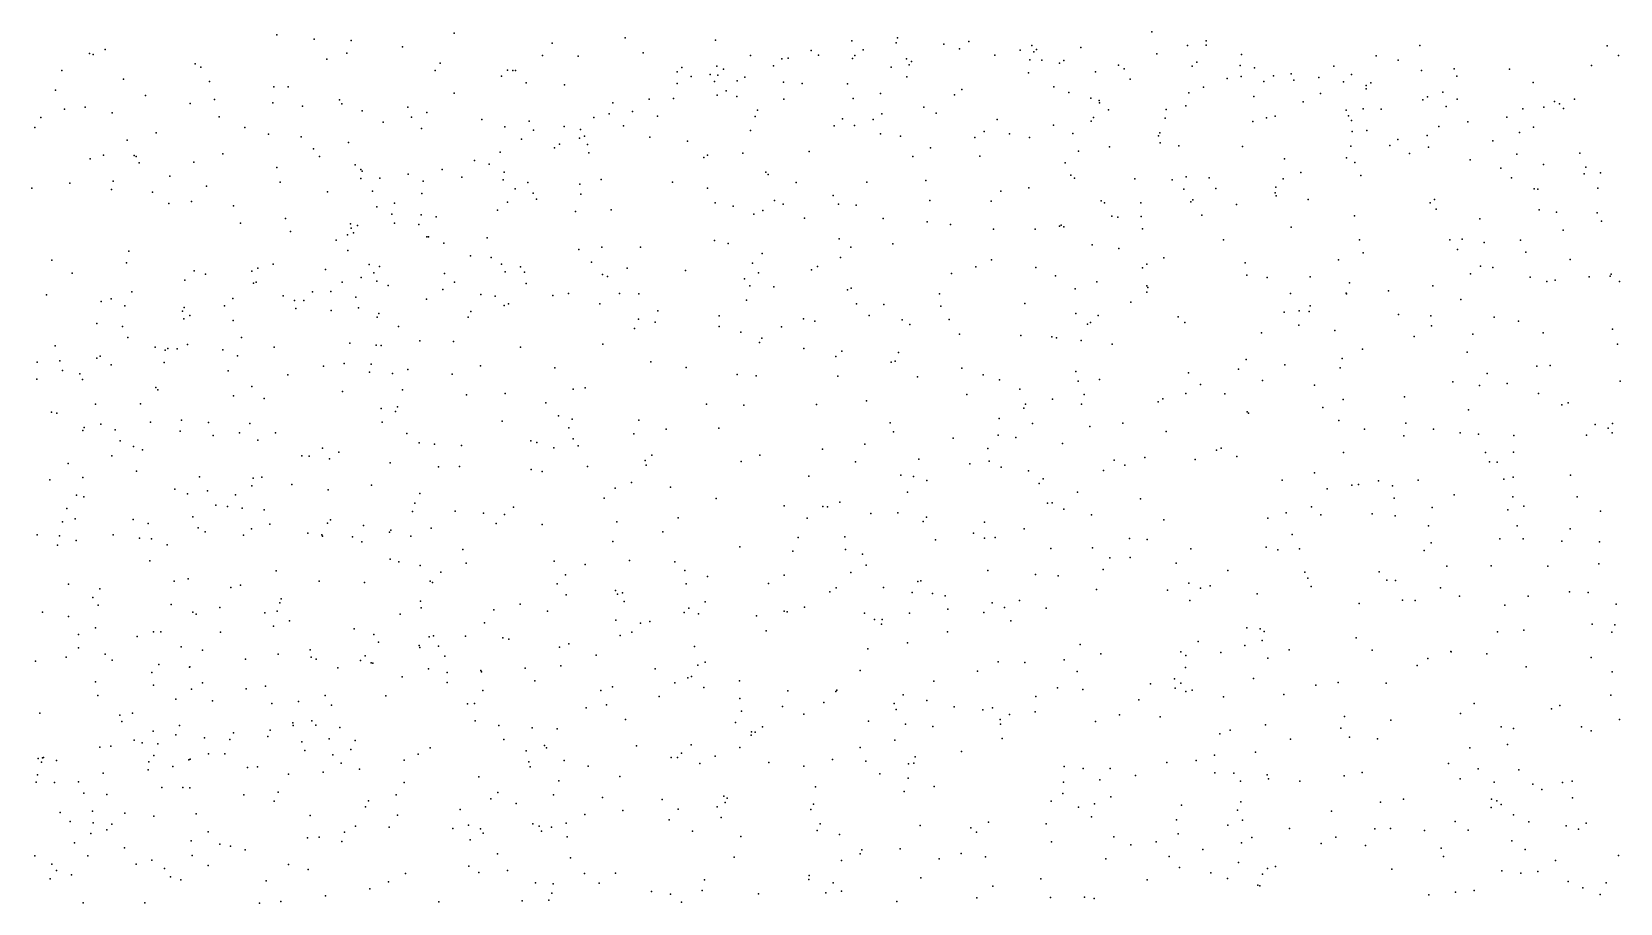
# Model space of a CAD drawing. Header units: metres. Extents: x -25 to 25, y -27.8 to 27.8.
# Drawn here: x -1.741 to -0.194, y 0.013 to 0.861 of the extents above; entities that cross this region are included whole.
import ezdxf

# ---------------------------------------------------------------- set-up
doc = ezdxf.new("R2010")
doc.units = ezdxf.units.M

msp = doc.modelspace()

# ---------------------------------------------------------------- linework, layer by layer
for p in [(-1.5026, 0.8582, -11.3575), (-1.4662, 0.854, 14.7419), (-1.43, 0.8527, -11.4301), (-1.3297, 0.86, 14.5727), (-1.1634, 0.8553, 28.0768), (-1.0753, 0.8532, 28.0755), (-0.9427, 0.8525, -11.8235), (-0.898, 0.8553, -8.5681), (-0.8288, 0.8517, -8.5112), (-0.6504, 0.8613, 10.4235), (-0.5975, 0.8525, 13.5731), (-1.685, 0.8403, 15.5612), (-1.6814, 0.8393, -10.7916), (-1.6697, 0.8442, 22.5934), (-1.4344, 0.8404, 14.656), (-1.3801, 0.8466, 22.5491), (-1.2437, 0.8383, -11.5981), (-1.2344, 0.8501, 14.5498), (-1.209, 0.8377, 9.9204), (-1.1458, 0.8409, 22.5509), (-1.0413, 0.8383, -8.5657), (-1.0047, 0.8356, 10.0899), (-0.9823, 0.843, -8.5232), (-0.9751, 0.8385, -8.426), (-0.9397, 0.8381, -8.3598), (-0.9316, 0.8439, -8.708), (-0.8993, 0.8507, -12.8955), (-0.8531, 0.8492, -10.037), (-0.8376, 0.8448, -8.3759), (-0.8034, 0.8384, 14.3751), (-0.7787, 0.8433, 22.6469), (-0.7673, 0.848, -8.618), (-0.7655, 0.8418, -8.6998), (-0.7627, 0.844, -8.3962), (-0.7196, 0.846, -8.5294), (-0.6455, 0.8399, -8.5433), (-0.6157, 0.8479, 13.4078), (-0.5975, 0.8484, -9.8905), (-0.5631, 0.8392, 14.0184), (-0.4319, 0.8378, -4.2137), (-0.3894, 0.8481, -3.5156), (-0.2069, 0.8478, -12.0425), (-0.196, 0.8381, 10.7211), (-1.712, 0.8238, -10.8827), (-1.5821, 0.8302, -11.2935), (-1.5764, 0.8269, 22.5748), (-1.454, 0.8346, 14.9372), (-1.3484, 0.8238, 10.8196), (-1.3434, 0.8308, -11.5266), (-1.278, 0.8239, 28.0819), (-1.2726, 0.8237, 21.3087), (-1.27, 0.8238, 20.1837), (-1.1126, 0.8225, -8.6491), (-1.1082, 0.8266, -8.5195), (-1.0805, 0.8199, 6.4975), (-1.0741, 0.8279, -8.452), (-1.0675, 0.825, -11.6887), (-1.019, 0.8282, -8.7653), (-1.0107, 0.8349, -8.6855), (-0.9419, 0.8353, 10.5803), (-0.9042, 0.8268, -8.8465), (-0.8895, 0.8349, -8.2863), (-0.8869, 0.829, -11.8823), (-0.8845, 0.8325, 10.3871), (-0.7704, 0.8213, -8.1682), (-0.7693, 0.8339, -8.7796), (-0.7575, 0.8338, -11.9619), (-0.7403, 0.8309, -8.2477), (-0.7362, 0.8335, 19.7057), (-0.7052, 0.8225, -8.8103), (-0.6828, 0.8289, -13.4335), (-0.6774, 0.8254, -8.2049), (-0.6112, 0.8279, -8.2909), (-0.6067, 0.8319, -8.3677), (-0.5643, 0.8285, -8.4779), (-0.5505, 0.8263, 13.8278), (-0.5147, 0.8205, -12.0546), (-0.4731, 0.8279, -9.8142), (-0.4106, 0.8337, 9.6408), (-0.3877, 0.8238, 10.5225), (-0.3559, 0.8252, -4.4662), (-0.302, 0.8249, -5.5046), (-0.2222, 0.8286, 22.9074), (-1.7181, 0.8046, 11.6228), (-1.6518, 0.8151, -11.2059), (-1.568, 0.8128, 6.9261), (-1.5056, 0.8078, -11.4152), (-1.4915, 0.8079, 9.7312), (-1.2839, 0.818, -10.2552), (-1.2596, 0.8116, 14.6333), (-1.2225, 0.8097, -10.2031), (-1.1126, 0.8109, 10.6842), (-1.0992, 0.8179, -8.7641), (-1.0762, 0.8129, 6.2989), (-1.073, 0.8192, -10.1203), (-1.0542, 0.8136, -12.7268), (-1.0468, 0.8173, -8.3015), (-1.0092, 0.8124, -8.2318), (-0.991, 0.8109, -8.8508), (-0.9467, 0.8107, -8.1601), (-0.889, 0.8174, 14.2431), (-0.8355, 0.8052, -11.9328), (-0.746, 0.8079, 9.9664), (-0.6717, 0.8151, -8.1267), (-0.6001, 0.8075, -8.1146), (-0.5771, 0.8158, -8.189), (-0.5633, 0.8179, 13.6979), (-0.5413, 0.813, -8.6354), (-0.5318, 0.8183, -8.2813), (-0.5123, 0.8141, -8.555), (-0.4877, 0.8168, 13.1889), (-0.4638, 0.8125, -8.3354), (-0.4559, 0.8197, -13.6943), (-0.4418, 0.8092, -8.4254), (-0.4416, 0.8057, -8.2501), (-0.4371, 0.8115, 22.8119), (-0.3535, 0.8181, -12.0662), (-0.2791, 0.8121, -12.0698), (-1.6306, 0.7993, -10.6304), (-1.5868, 0.7915, -10.5366), (-1.5631, 0.7954, -11.3692), (-1.5066, 0.7921, -10.4436), (-1.4414, 0.7952, 15.0821), (-1.4393, 0.7911, -11.4877), (-1.3297, 0.8015, 9.798), (-1.1754, 0.7921, -8.3622), (-1.14, 0.7958, -11.7118), (-1.1161, 0.7963, 20.7005), (-1.0738, 0.7995, -11.7633), (-1.0651, 0.8038, 6.1041), (-1.0547, 0.7985, 22.558), (-1.0088, 0.7956, -8.1299), (-0.9413, 0.7964, 14.4482), (-0.9148, 0.8013, -8.0933), (-0.8426, 0.7999, -8.0614), (-0.7314, 0.8022, -8.0595), (-0.7099, 0.7966, 10.3092), (-0.7018, 0.7946, 25.9338), (-0.7013, 0.7922, -8.8893), (-0.6174, 0.7891, -8.8374), (-0.6143, 0.8019, -12.0417), (-0.5511, 0.7983, 22.775), (-0.5032, 0.7933, 26.0988), (-0.4861, 0.8014, -8.1342), (-0.3864, 0.7951, -8.1667), (-0.3819, 0.798, -8.5175), (-0.3671, 0.8027, -8.4111), (-0.3532, 0.7957, -8.2573), (-0.2583, 0.7936, -13.8229), (-0.2536, 0.7912, -8.3349), (-0.2389, 0.7958, 10.601), (-1.7324, 0.778, -11.0711), (-1.7094, 0.7859, -11.1387), (-1.6891, 0.7879, -10.7076), (-1.6628, 0.7823, 9.6651), (-1.5587, 0.7784, 28.0465), (-1.4775, 0.7889, 28.0654), (-1.4195, 0.7844, -11.3346), (-1.375, 0.788, 28.0765), (-1.3713, 0.7782, -10.2963), (-1.3565, 0.7827, 20.0505), (-1.3029, 0.776, -11.6151), (-1.2568, 0.7742, -22.3201), (-1.194, 0.778, 6.7744), (-1.1789, 0.7815, 14.5239), (-1.1563, 0.7837, -8.258), (-1.132, 0.7791, 20.9604), (-1.0368, 0.7788, 10.0021), (-1.0345, 0.7852, -8.9015), (-0.9518, 0.7767, 28.0733), (-0.9218, 0.776, 10.216), (-0.9134, 0.7816, 10.1183), (-0.8724, 0.7879, 22.6115), (-0.8605, 0.7822, -7.9811), (-0.8012, 0.7759, -8.9763), (-0.7096, 0.7742, 4.9683), (-0.7072, 0.7778, 25.6578), (-0.6928, 0.7854, -12.0272), (-0.6375, 0.7773, -9.9181), (-0.6364, 0.7858, -7.9814), (-0.5521, 0.7741, 28.0308), (-0.5389, 0.7775, -8.8014), (-0.5302, 0.7792, -7.9854), (-0.4611, 0.7849, -8.0496), (-0.4588, 0.7795, -8.6826), (-0.4561, 0.7751, -3.9314), (-0.4445, 0.7862, -5.1521), (-0.4271, 0.7859, 28.016), (-0.3637, 0.7885, 13.1145), (-0.3427, 0.7736, -8.6445), (-0.3047, 0.7781, 22.8952), (-0.2893, 0.7862, -8.5169), (-0.2688, 0.7879, -8.2653), (-0.2494, 0.7866, 13.7359), (-1.7382, 0.7681, -10.814), (-1.6201, 0.7631, -22.352), (-1.5336, 0.7682, 15.0657), (-1.5107, 0.7617, 15.3736), (-1.4788, 0.7592, -10.386), (-1.3989, 0.7733, 14.8409), (-1.3618, 0.7671, -11.5768), (-1.2805, 0.7688, 14.5394), (-1.2525, 0.7656, -8.3982), (-1.2226, 0.7692, -8.6507), (-1.2067, 0.7661, 9.8542), (-1.2029, 0.7598, -11.7015), (-1.165, 0.7698, -8.1829), (-1.1394, 0.7588, -8.0861), (-1.0413, 0.7653, 10.3941), (-0.9599, 0.7697, -7.978), (-0.9401, 0.7702, -9.0018), (-0.9146, 0.7621, -10.02), (-0.8951, 0.7598, 5.4728), (-0.8229, 0.7584, -9.9966), (-0.8137, 0.7644, -7.9136), (-0.789, 0.7619, -11.9932), (-0.7695, 0.7583, -22.1174), (-0.7463, 0.7704, 14.2911), (-0.7273, 0.7622, 22.6779), (-0.6441, 0.76, -8.933), (-0.6425, 0.763, 13.511), (-0.4554, 0.7644, -7.9398), (-0.4412, 0.7651, 3.2454), (-0.3824, 0.7604, 13.8364), (-0.371, 0.7693, -8.0486), (-0.2925, 0.7633, 9.5292), (-0.2788, 0.7686, -8.0979), (-1.6482, 0.7559, -11.2893), (-1.5552, 0.7427, 10.8419), (-1.4668, 0.7474, 15.2952), (-1.4329, 0.7535, 14.7591), (-1.2851, 0.7443, -8.3077), (-1.2644, 0.7569, 19.7947), (-1.2322, 0.7485, -8.2015), (-1.2273, 0.7521, -8.7405), (-1.2079, 0.7579, -10.1569), (-1.1999, 0.7515, -8.829), (-1.1987, 0.7435, 28.0982), (-1.1027, 0.755, 9.9188), (-1.0489, 0.7433, -7.9331), (-0.9843, 0.7449, -11.8775), (-0.8661, 0.7483, -9.0472), (-0.7219, 0.7453, -7.8558), (-0.6917, 0.7493, -8.9935), (-0.6422, 0.7534, -7.8796), (-0.6241, 0.7504, 13.2709), (-0.562, 0.7498, 13.9115), (-0.4567, 0.7501, 10.3905), (-0.4187, 0.7506, -4.9688), (-0.4109, 0.7566, -8.7534), (-0.3996, 0.743, -3.7573), (-0.3811, 0.7491, -9.8034), (-0.3183, 0.7552, 27.9867), (-0.2336, 0.7431, -8.0149), (-1.6843, 0.7378, -10.6425), (-1.6713, 0.7411, 11.3349), (-1.6414, 0.741, -10.5642), (-1.6395, 0.7398, 22.5822), (-1.6365, 0.7338, 10.9831), (-1.5835, 0.7346, -10.4742), (-1.5026, 0.7292, -11.493), (-1.4611, 0.74, 21.4969), (-1.4262, 0.7317, 10.6654), (-1.4207, 0.7274, 14.8573), (-1.3416, 0.7272, -8.5667), (-1.3099, 0.736, -8.6359), (-1.2959, 0.7326, -10.198), (-1.0866, 0.739, 14.4915), (-1.0833, 0.7414, -10.0807), (-0.8832, 0.7398, -7.8562), (-0.8181, 0.7402, -13.1241), (-0.735, 0.7339, -9.9673), (-0.5212, 0.7377, -9.8845), (-0.4608, 0.7388, -9.8438), (-0.4527, 0.7341, -8.8296), (-0.3405, 0.7367, -8.7597), (-0.3107, 0.7287, -7.9136), (-0.2949, 0.7421, 10.4809), (-0.2689, 0.7323, -8.7217), (-0.2279, 0.7295, 3.1262), (-1.7041, 0.7139, -11.2613), (-1.6618, 0.7161, 15.603), (-1.6066, 0.7209, -11.3991), (-1.4994, 0.7149, 22.5555), (-1.4206, 0.7187, 14.6702), (-1.4196, 0.7258, 15.2072), (-1.4021, 0.7188, 14.9922), (-1.3746, 0.7228, 22.5442), (-1.3599, 0.7158, -8.4156), (-1.3223, 0.7197, -12.3866), (-1.282, 0.7174, -8.7982), (-1.2811, 0.7246, -11.6764), (-1.258, 0.7145, -8.0767), (-1.2076, 0.7129, 20.4696), (-1.1868, 0.7177, -8.9346), (-1.1172, 0.715, 22.5499), (-1.0264, 0.7246, 5.8429), (-1.0241, 0.7225, -10.0419), (-0.9967, 0.7147, -7.8367), (-0.9279, 0.7151, 10.0319), (-0.8704, 0.7165, 28.0709), (-0.7293, 0.7219, 10.2096), (-0.7256, 0.7189, -12.0523), (-0.6671, 0.7182, -7.7841), (-0.6307, 0.7172, 13.5959), (-0.6169, 0.7201, 14.051), (-0.5947, 0.7191, 13.6984), (-0.5227, 0.7183, 10.3238), (-0.5054, 0.7244, -8.8882), (-0.4468, 0.7215, -12.1285), (-0.3002, 0.7192, 13.0676), (-0.2293, 0.7231, -7.937), (-0.2136, 0.7241, 10.5243), (-1.7412, 0.7091, -10.6979), (-1.6637, 0.7078, 28.0511), (-1.6237, 0.7053, 9.6187), (-1.5855, 0.6962, 19.7678), (-1.5711, 0.711, 15.2114), (-1.4532, 0.7056, 9.6606), (-1.4093, 0.7061, 14.5717), (-1.3615, 0.7039, -8.2742), (-1.2704, 0.7086, 9.752), (-1.2529, 0.7044, -11.6626), (-1.2496, 0.6984, 14.496), (-1.2066, 0.7034, -7.9522), (-1.083, 0.7091, -9.0509), (-1.018, 0.6972, -9.0845), (-0.9609, 0.702, 14.414), (-0.8666, 0.6973, -9.1139), (-0.8068, 0.6964, 9.8058), (-0.7976, 0.7063, 10.1357), (-0.7703, 0.7094, -7.7682), (-0.6997, 0.6969, 3.7544), (-0.6194, 0.7081, -12.1023), (-0.6106, 0.6977, 3.4855), (-0.5882, 0.7088, 9.6005), (-0.5303, 0.7047, 25.8982), (-0.5298, 0.7101, -7.7959), (-0.5294, 0.7017, 13.2082), (-0.4983, 0.6982, 25.5635), (-0.3753, 0.698, -8.8593), (-0.278, 0.7086, -12.1322), (-0.2747, 0.7083, -9.7733), (-0.216, 0.7091, -3.5755), (-1.6078, 0.6943, 21.5949), (-1.5447, 0.692, 15.4844), (-1.4052, 0.6909, 15.0909), (-1.3904, 0.6838, -8.6193), (-1.388, 0.6945, -8.3428), (-1.362, 0.6831, -10.2145), (-1.3475, 0.6811, -11.6677), (-1.2876, 0.6877, -8.0091), (-1.278, 0.6954, 10.4367), (-1.2118, 0.6866, -11.7573), (-1.1768, 0.6882, -7.8784), (-1.0756, 0.6948, 28.1002), (-1.058, 0.6916, -7.8004), (-1.0379, 0.6838, 9.8998), (-1.0293, 0.6875, -11.8889), (-1.0096, 0.6935, 6.5973), (-0.9556, 0.6936, -7.764), (-0.9383, 0.6925, -11.9474), (-0.6964, 0.695, 14.1797), (-0.6895, 0.6819, -9.94), (-0.6835, 0.681, 13.478), (-0.6613, 0.695, 4.4603), (-0.6608, 0.6817, -9.0789), (-0.6124, 0.6958, 10.2567), (-0.6017, 0.6829, -9.0376), (-0.5679, 0.6933, 4.7657), (-0.4531, 0.6822, -7.7434), (-0.3795, 0.6949, -7.8045), (-0.3735, 0.6886, 25.9373), (-0.2732, 0.6882, -7.8367), (-0.2564, 0.6858, -8.8261), (-0.2166, 0.6852, 13.0218), (-1.5379, 0.6752, 9.6052), (-1.494, 0.6796, 15.4145), (-1.4893, 0.667, -11.5634), (-1.4309, 0.6746, -10.2685), (-1.4301, 0.6702, -8.3973), (-1.428, 0.6656, -8.5509), (-1.424, 0.6728, 10.5075), (-1.388, 0.6751, -8.1668), (-1.3642, 0.6738, 14.5062), (-0.9887, 0.6798, 22.5743), (-0.912, 0.6797, -9.9872), (-0.8691, 0.6764, 19.6995), (-0.8466, 0.6738, -7.6964), (-0.8045, 0.6691, 22.6403), (-0.7639, 0.6693, -9.9502), (-0.7405, 0.6722, -7.6893), (-0.7387, 0.6731, -9.1149), (-0.7362, 0.6714, 28.0584), (-0.6595, 0.6696, 13.3329), (-0.5147, 0.6713, 28.0285), (-0.3309, 0.6794, -3.9213), (-0.25, 0.6683, 25.6573), (-0.2125, 0.677, -12.1462), (-1.4447, 0.6584, -8.4771), (-1.4338, 0.6639, 15.2716), (-1.3566, 0.6618, -8.0138), (-1.3547, 0.6619, -8.8149), (-1.3399, 0.6555, -7.9221), (-1.2977, 0.6609, -8.9042), (-1.1859, 0.6519, -9.047), (-1.1485, 0.6519, -11.8291), (-1.0762, 0.6583, 6.8056), (-1.063, 0.6552, -7.6951), (-0.9549, 0.6599, 14.4946), (-0.9435, 0.6517, -9.1585), (-0.9028, 0.6549, -7.6547), (-0.7087, 0.6541, 4.1346), (-0.6825, 0.6503, 14.2038), (-0.5806, 0.659, -7.6714), (-0.4481, 0.659, -8.9603), (-0.3601, 0.6588, 10.3475), (-0.3481, 0.6596, -9.8294), (-0.3269, 0.6562, 22.9584), (-0.2913, 0.6584, -7.741), (-1.7216, 0.639, -11.3123), (-1.6491, 0.6364, -11.424), (-1.6468, 0.6477, 19.9048), (-1.5061, 0.6352, -8.2753), (-1.4335, 0.6485, -8.0916), (-1.4125, 0.6349, -8.7482), (-1.3141, 0.6433, -7.8112), (-1.2939, 0.6418, 10.2509), (-1.2839, 0.6351, -7.7339), (-1.2086, 0.6495, -7.7457), (-1.1962, 0.6371, -12.7249), (-1.0392, 0.6363, -9.1473), (-1.0298, 0.6456, 14.3987), (-0.9537, 0.6416, -12.9611), (-0.8065, 0.6395, -7.6072), (-0.6554, 0.6351, 5.207), (-0.6388, 0.6414, -7.6196), (-0.5595, 0.6366, 22.8185), (-0.4688, 0.6394, 10.2674), (-0.4445, 0.6463, 13.1635), (-0.3529, 0.6494, 13.9435), (-0.2862, 0.647, -5.314), (-0.2431, 0.6397, -8.8983), (-1.7017, 0.6263, -10.5455), (-1.5923, 0.6197, -10.4103), (-1.5829, 0.6287, -11.5009), (-1.5719, 0.6255, 22.5661), (-1.527, 0.6284, -8.1909), (-1.5211, 0.6313, -8.3793), (-1.455, 0.6299, -7.9765), (-1.4205, 0.6223, 14.7895), (-1.408, 0.6268, 14.8904), (-1.4051, 0.6188, 9.5966), (-1.4026, 0.6329, -7.8937), (-1.3392, 0.6262, -11.7119), (-1.2801, 0.6279, -11.7532), (-1.2651, 0.6326, -10.131), (-1.2614, 0.6275, -9.0224), (-1.1855, 0.6253, 9.7222), (-1.1804, 0.6232, 20.9797), (-1.1613, 0.6312, 22.5453), (-1.1047, 0.6289, 9.7774), (-1.0471, 0.621, -7.5915), (-1.0334, 0.6268, 6.1978), (-0.9818, 0.6298, 6.4538), (-0.976, 0.6328, -7.6139), (-0.8455, 0.6262, 10.0039), (-0.8217, 0.6325, -9.1746), (-0.7635, 0.6318, -13.322), (-0.7444, 0.6238, 14.1639), (-0.6596, 0.6317, 13.9905), (-0.5579, 0.6244, -12.1479), (-0.5381, 0.6221, 5.0714), (-0.4964, 0.623, 3.3992), (-0.3401, 0.6257, -12.1656), (-0.3305, 0.6334, -5.1491), (-0.3183, 0.632, -7.6626), (-0.2819, 0.6225, -9.8258), (-0.2577, 0.6197, 23.0386), (-0.2245, 0.623, 10.3787), (-0.204, 0.6236, -9.8041), (-0.203, 0.6255, 27.9405), (-1.7268, 0.6053, 10.7178), (-1.6438, 0.6084, 7.1911), (-1.5253, 0.6167, -8.4865), (-1.5227, 0.6178, -8.0448), (-1.4963, 0.6045, 10.2955), (-1.4677, 0.6083, -11.6195), (-1.4501, 0.6085, 14.699), (-1.439, 0.6177, 28.1177), (-1.394, 0.6144, 20.269), (-1.3408, 0.6106, 14.9649), (-1.3294, 0.6178, -8.9545), (-1.3039, 0.6056, -22.1698), (-1.29, 0.6042, 22.5353), (-1.2598, 0.6165, 7.0437), (-1.2339, 0.6046, 28.1354), (-1.2184, 0.6065, 20.5865), (-1.169, 0.6068, -7.59), (-1.1501, 0.6062, 14.4074), (-1.0419, 0.614, 6.0347), (-1.0187, 0.6131, -11.9417), (-0.9467, 0.6103, 9.85), (-0.9432, 0.6119, -7.548), (-0.8573, 0.6062, -12.0356), (-0.7251, 0.6113, -7.5394), (-0.7039, 0.6181, 14.0854), (-0.6552, 0.6142, -7.5513), (-0.6552, 0.6078, -9.1514), (-0.6542, 0.6126, 13.8715), (-0.5155, 0.6065, 13.1995), (-0.4612, 0.607, -9.041), (-0.4608, 0.6063, -9.8967), (-0.458, 0.6171, -7.5881), (-0.4201, 0.6094, 22.9227), (-0.3768, 0.614, -9.0046), (-0.2659, 0.6182, -4.8725), (-0.1949, 0.6182, 13.9024), (-1.6737, 0.5988, 15.681), (-1.6638, 0.6015, -10.4845), (-1.6505, 0.5945, 9.497), (-1.5945, 0.5895, -8.291), (-1.5929, 0.593, -8.1877), (-1.5536, 0.5948, -7.9539), (-1.5453, 0.6019, -10.3526), (-1.4855, 0.6, -8.6706), (-1.4839, 0.5921, -7.8253), (-1.4764, 0.5997, 15.447), (-1.4496, 0.59, -10.2603), (-1.4257, 0.6031, -7.784), (-1.4231, 0.5928, -8.8456), (-1.3569, 0.601, -11.831), (-1.3136, 0.589, 14.4243), (-1.2812, 0.595, 9.6283), (-1.277, 0.5967, -7.6252), (-1.188, 0.5965, 20.7541), (-1.1315, 0.5899, 9.972), (-1.0453, 0.6003, -10.0201), (-0.9381, 0.5965, 28.0936), (-0.9115, 0.5958, 14.3052), (-0.856, 0.5943, -22.0114), (-0.7741, 0.5968, 14.3855), (-0.6709, 0.5981, 13.7504), (-0.5216, 0.5884, -9.0932), (-0.5069, 0.5899, -7.5135), (-0.4971, 0.5892, 28.0119), (-0.4961, 0.5947, 19.6633), (-0.3494, 0.6007, 13.1024), (-1.6778, 0.5775, -23.8101), (-1.653, 0.5744, 10.3562), (-1.593, 0.5819, -8.022), (-1.5874, 0.5854, -8.4447), (-1.5452, 0.5803, -7.876), (-1.4049, 0.5835, -7.6965), (-1.4031, 0.5873, 7.1451), (-1.3841, 0.5745, 15.1241), (-1.3162, 0.5836, -10.1458), (-1.1541, 0.5726, -11.8752), (-1.1505, 0.5816, 28.1303), (-1.1342, 0.5788, -7.5057), (-1.0718, 0.585, 19.6436), (-1.0718, 0.5745, -22.0964), (-1.0112, 0.5741, -9.2167), (-0.9897, 0.582, 6.9352), (-0.9785, 0.5797, 9.8306), (-0.9258, 0.5851, -12.0087), (-0.8937, 0.581, 5.5563), (-0.8862, 0.5765, 22.6251), (-0.8477, 0.5815, 14.2356), (-0.7244, 0.5873, 13.4528), (-0.713, 0.5767, 22.7288), (-0.7101, 0.5784, 13.64), (-0.7028, 0.5851, 10.0867), (-0.6248, 0.5841, 28.0363), (-0.6183, 0.5783, 13.2446), (-0.5073, 0.5757, 10.1845), (-0.4101, 0.5861, -7.528), (-0.3786, 0.585, -21.7312), (-0.3782, 0.5752, -9.8891), (-0.3171, 0.5837, 27.9702), (-0.2934, 0.5798, 10.2881), (-1.6477, 0.564, -8.123), (-1.5897, 0.5571, -12.3086), (-1.5371, 0.5639, 9.4846), (-1.4314, 0.5583, -11.6803), (-1.3632, 0.5606, -9.0067), (-1.3305, 0.5601, -7.5691), (-1.1852, 0.5573, -9.1515), (-1.0506, 0.5689, 14.3478), (-1.0324, 0.559, 9.7592), (-1.0301, 0.5633, -7.4741), (-0.8378, 0.5672, -9.2398), (-0.7781, 0.5659, 9.9967), (-0.7478, 0.5646, -9.2217), (-0.7434, 0.5635, -7.4693), (-0.7192, 0.5608, 28.047), (-0.689, 0.5572, -12.1374), (-0.5435, 0.5684, -13.64), (-0.4721, 0.5708, 4.6553), (-0.3949, 0.5647, 4.8544), (-0.338, 0.5672, -7.5113), (-0.2693, 0.5684, -9.0242), (-0.2019, 0.572, -7.578), (-0.1971, 0.5572, -9.0381), (-1.7183, 0.5557, -23.3821), (-1.6777, 0.5437, -8.2465), (-1.6747, 0.5458, -11.4383), (-1.6211, 0.5544, -8.5113), (-1.6112, 0.5516, -10.4111), (-1.6088, 0.5533, -7.9123), (-1.5997, 0.5527, -11.5231), (-1.555, 0.5518, 28.1292), (-1.5407, 0.546, -11.6019), (-1.5053, 0.5545, -7.7178), (-1.4057, 0.5563, 9.5263), (-1.4011, 0.5562, 19.547), (-1.2653, 0.5543, -7.5134), (-0.9892, 0.5531, 22.588), (-0.9581, 0.5454, -9.2534), (-0.9523, 0.5507, -7.4538), (-0.897, 0.5493, 6.7423), (-0.5586, 0.5424, -9.1588), (-0.4652, 0.5433, -9.1052), (-0.4452, 0.5525, -7.4749), (-0.3434, 0.5497, -12.1781), (-1.7358, 0.5398, 28.1193), (-1.7138, 0.5413, -10.5244), (-1.7114, 0.5318, -8.129), (-1.6945, 0.5284, -8.341), (-1.6638, 0.5374, -8.4549), (-1.6123, 0.5394, -24.8877), (-1.5499, 0.5315, -8.7462), (-1.4919, 0.5275, -11.654), (-1.457, 0.536, -8.9013), (-1.437, 0.5386, 21.4653), (-1.4122, 0.53, 14.7931), (-1.4108, 0.5378, 10.0522), (-1.3898, 0.5289, 22.5483), (-1.375, 0.5327, 15.2025), (-1.3319, 0.5283, 20.4742), (-1.3042, 0.5362, -9.0879), (-1.2317, 0.5343, 14.3675), (-1.1384, 0.5403, 22.5534), (-1.1038, 0.5348, -11.9285), (-1.0544, 0.528, -9.247), (-1.0357, 0.5267, -10.0008), (-0.9561, 0.5263, 5.7409), (-0.9042, 0.5397, -9.9669), (-0.9003, 0.5407, 9.8537), (-0.8355, 0.5341, -7.4319), (-0.8148, 0.5276, 14.151), (-0.7245, 0.5307, 5.3582), (-0.6148, 0.5295, -9.2032), (-0.5662, 0.533, 4.4123), (-0.521, 0.5371, -7.45), (-0.4671, 0.5342, 13.1801), (-0.3238, 0.5288, -9.078), (-0.2754, 0.5358, 3.286), (-0.2626, 0.5367, -9.8766), (-1.7362, 0.5233, -11.4239), (-1.6917, 0.523, -8.0002), (-1.6205, 0.5152, -8.636), (-1.6183, 0.5128, 15.6824), (-1.5268, 0.5161, 15.3409), (-1.4386, 0.5112, 9.4556), (-1.3802, 0.5129, -10.182), (-1.2139, 0.5137, -7.4469), (-1.2023, 0.5149, 14.8938), (-0.8788, 0.5255, -12.0584), (-0.7987, 0.5227, -12.1025), (-0.7791, 0.5137, 14.0447), (-0.7221, 0.5212, 13.362), (-0.7014, 0.5231, -7.4224), (-0.6029, 0.518, 10.0799), (-0.5427, 0.5219, -9.9453), (-0.492, 0.5174, 22.9221), (-0.3573, 0.5207, 10.1988), (-0.3312, 0.517, 13.0915), (-0.3043, 0.519, -7.4585), (-0.1943, 0.5212, -5.0862), (-1.6792, 0.499, -8.5356), (-1.6354, 0.4992, -7.7812), (-1.5449, 0.5071, -12.0659), (-1.515, 0.5045, -7.6353), (-1.385, 0.4964, -12.7002), (-1.318, 0.508, 9.495), (-1.2803, 0.5092, -11.8299), (-1.2406, 0.5003, -9.163), (-1.084, 0.4991, 9.8185), (-1.0478, 0.4981, 28.1494), (-0.9771, 0.4985, 7.1404), (-0.9283, 0.5023, -7.3934), (-0.8307, 0.5084, -9.2839), (-0.775, 0.4951, 13.4688), (-0.7734, 0.4989, -7.3917), (-0.7472, 0.5037, 13.6857), (-0.7188, 0.4991, 19.6179), (-0.7165, 0.5084, -9.2608), (-0.6443, 0.5012, 3.967), (-0.6397, 0.5042, 22.8109), (-0.6174, 0.5095, 3.7517), (-0.5794, 0.5089, 14.3031), (-0.484, 0.4957, -7.4036), (-0.4641, 0.5036, -9.9344), (-0.4043, 0.5062, -13.8045), (-0.2739, 0.5093, 23.1483), (-0.2513, 0.4984, 10.222), (-0.2449, 0.5003, -9.0848), (-1.7219, 0.4911, 15.4123), (-1.7168, 0.4903, -7.9087), (-1.6738, 0.4796, 7.3746), (-1.6257, 0.4814, 9.3493), (-1.5954, 0.4834, -11.5923), (-1.5691, 0.481, -8.8201), (-1.5289, 0.4803, -24.4324), (-1.401, 0.4949, -7.5114), (-1.3999, 0.4816, 14.4309), (-1.3869, 0.4918, 7.3059), (-1.2832, 0.4823, 15.0885), (-1.2283, 0.4876, 22.5467), (-1.2151, 0.4844, 9.5198), (-1.15, 0.4833, -10.0324), (-0.9051, 0.4807, 28.1004), (-0.799, 0.4851, 9.871), (-0.7667, 0.4801, 22.713), (-0.6786, 0.4805, 9.9765), (-0.5577, 0.4915, 28.0104), (-0.5562, 0.4903, -12.1759), (-0.4682, 0.4832, 3.5243), (-0.403, 0.4805, 5.1525), (-0.3419, 0.4936, 27.9577), (-0.2019, 0.4802, -21.6093), (-1.6915, 0.4734, 15.7829), (-1.6901, 0.4762, -11.471), (-1.6599, 0.474, 22.5802), (-1.5968, 0.4728, 20.2291), (-1.5644, 0.4686, -21.9991), (-1.5389, 0.471, 9.3522), (-1.504, 0.471, -8.929), (-1.3759, 0.4704, -9.0896), (-1.2181, 0.4761, -10.0715), (-1.2141, 0.4651, -21.9849), (-1.155, 0.4701, -7.3744), (-1.1234, 0.4746, 9.566), (-1.072, 0.4755, -7.3654), (-0.9021, 0.472, 14.1667), (-0.8438, 0.466, 9.791), (-0.8002, 0.4687, 13.965), (-0.7828, 0.4667, 13.8726), (-0.7109, 0.4772, -7.368), (-0.6365, 0.4724, -21.6789), (-0.4433, 0.4748, -9.1642), (-0.4049, 0.4683, -12.1938), (-0.3763, 0.4745, -9.9273), (-0.3503, 0.4712, 23.1242), (-0.3323, 0.4698, -12.1912), (-0.298, 0.4684, 5.0234), (-0.2272, 0.4688, -9.9122), (-0.2187, 0.4792, 27.9071), (-0.2059, 0.4756, 9.2955), (-0.2021, 0.4712, -26.7569), (-1.6632, 0.4488, 9.2802), (-1.655, 0.4634, -10.4337), (-1.642, 0.4578, -7.6962), (-1.6333, 0.4546, -8.7614), (-1.5209, 0.4639, 28.1945), (-1.458, 0.4561, -9.0218), (-1.4422, 0.4524, 9.3561), (-1.3638, 0.4612, -7.4413), (-1.349, 0.4599, 9.4022), (-1.3228, 0.4588, -10.1221), (-1.2551, 0.4634, 28.2193), (-1.2493, 0.4618, -7.3903), (-1.2328, 0.4564, 20.8413), (-1.209, 0.4584, -11.9062), (-1.1374, 0.4493, 22.5614), (-1.0323, 0.4492, 9.5911), (-0.9713, 0.4553, 6.1646), (-0.9299, 0.4599, 19.5748), (-0.8103, 0.4559, 13.5735), (-0.7376, 0.4606, 14.5311), (-0.5876, 0.4543, -7.3477), (-0.583, 0.456, -9.2429), (-0.4637, 0.4518, 23.0118), (-0.3254, 0.4519, -7.3752), (-0.2983, 0.4523, -26.4362), (-1.7059, 0.4412, -7.7387), (-1.6392, 0.4339, -11.8475), (-1.4783, 0.4486, -7.5048), (-1.4711, 0.4484, 15.5864), (-1.4513, 0.4459, 14.7052), (-1.3921, 0.442, 15.4149), (-1.3452, 0.4379, -9.1458), (-1.3245, 0.4382, -24.7153), (-1.2549, 0.4354, 14.2531), (-1.2442, 0.4336, -9.2193), (-1.2, 0.4383, 7.3406), (-1.144, 0.4443, 19.5284), (-1.1428, 0.4397, 14.2349), (-1.0504, 0.4431, -12.0003), (-0.9389, 0.4428, -12.0585), (-0.8773, 0.4456, -13.2303), (-0.8278, 0.441, -7.3226), (-0.809, 0.4435, 13.7563), (-0.7972, 0.4378, -9.325), (-0.7704, 0.4342, 13.3889), (-0.6974, 0.4345, 22.7841), (-0.687, 0.4445, -9.9554), (-0.6767, 0.4395, 9.4844), (-0.6574, 0.4471, -9.2883), (-0.6082, 0.4452, 13.2309), (-0.5678, 0.4482, -9.9551), (-0.3215, 0.4429, 18.069), (-0.3143, 0.4425, 10.1404), (-1.7236, 0.4252, 21.5718), (-1.6915, 0.4275, 28.1906), (-1.578, 0.4282, -11.6447), (-1.527, 0.4196, 9.9953), (-1.5256, 0.4269, -11.6963), (-1.517, 0.4281, 15.6792), (-1.4878, 0.4208, 19.3943), (-1.4103, 0.4202, -10.1966), (-1.157, 0.4227, -11.9581), (-1.1192, 0.4181, -10.0125), (-0.9845, 0.429, -7.3104), (-0.8948, 0.4299, -9.3443), (-0.8827, 0.4286, -21.7678), (-0.8694, 0.4248, 9.6854), (-0.76, 0.4218, -12.1359), (-0.7562, 0.4262, 6.825), (-0.5235, 0.4249, 13.1918), (-0.4919, 0.4323, -12.1929), (-0.4557, 0.4201, -7.3226), (-0.4491, 0.4209, -21.5808), (-0.4296, 0.4243, 10.0772), (-0.4162, 0.4195, -9.9711), (-0.3912, 0.4249, 9.3592), (-0.3076, 0.426, 23.2484), (-0.2986, 0.4278, -9.1573), (-0.2427, 0.4299, 4.7451), (-1.6976, 0.4104, -8.7672), (-1.6906, 0.4089, 15.8578), (-1.6019, 0.4162, -8.8789), (-1.5897, 0.4118, 15.5092), (-1.57, 0.4148, -7.5286), (-1.5429, 0.4106, 14.4509), (-1.4526, 0.4157, -11.7569), (-1.3682, 0.4025, 15.051), (-1.3633, 0.4119, -11.8274), (-1.1838, 0.4074, -10.0526), (-1.1732, 0.4172, -7.3187), (-1.0747, 0.4072, 14.9096), (-0.9543, 0.4036, 5.948), (-0.8883, 0.4134, -7.2945), (-0.7521, 0.4026, 18.0198), (-0.7474, 0.4029, 7.0571), (-0.7229, 0.4133, -7.3013), (-0.6615, 0.407, 17.8311), (-0.4797, 0.4167, -26.7563), (-0.4144, 0.4075, 27.9626), (-0.3561, 0.4109, -7.3272), (-0.2989, 0.4088, 3.4316), (-0.2361, 0.4089, -9.9558), (-1.707, 0.3973, 19.3234), (-1.6988, 0.3874, 7.5137), (-1.6426, 0.3869, -7.5637), (-1.5842, 0.3892, -17.9502), (-1.5618, 0.4006, 28.2359), (-1.5505, 0.3995, 9.2301), (-1.5363, 0.3978, 14.5832), (-1.5148, 0.3962, 22.5623), (-1.3705, 0.3945, 15.3361), (-1.329, 0.395, 28.267), (-1.3013, 0.393, 9.3427), (-1.281, 0.3917, 15.2962), (-1.2722, 0.3989, -7.3258), (-1.1117, 0.3885, -21.7766), (-1.0085, 0.3999, -9.9872), (-0.986, 0.3882, 14.0638), (-0.9709, 0.3994, 9.5597), (-0.9662, 0.3991, -9.3392), (-0.924, 0.3927, 6.3104), (-0.8977, 0.3932, -12.093), (-0.8698, 0.3891, 13.6942), (-0.7361, 0.3968, -9.3274), (-0.7092, 0.3914, 9.8098), (-0.5376, 0.3881, 9.963), (-0.5196, 0.3932, -26.4031), (-0.4948, 0.3992, 14.3864), (-0.4859, 0.3913, -9.9839), (-0.436, 0.3924, -9.2088), (-0.4134, 0.3902, -12.1938), (-0.3773, 0.3984, 13.1063), (-0.3038, 0.3963, -9.9737), (-0.2881, 0.3997, 27.9067), (-0.2135, 0.3947, 10.1331), (-1.7359, 0.3717, -11.4598), (-1.7114, 0.3846, -10.4915), (-1.6618, 0.3718, 9.1648), (-1.628, 0.383, -11.6124), (-1.579, 0.3785, 14.3585), (-1.5723, 0.3749, -10.3389), (-1.5349, 0.3715, -9.0232), (-1.5273, 0.3777, 21.4647), (-1.5095, 0.3821, -7.4462), (-1.4725, 0.3733, -23.6597), (-1.4587, 0.3719, -9.0845), (-1.4532, 0.3832, -24.0045), (-1.4502, 0.3863, 14.2565), (-1.4183, 0.381, 15.5549), (-1.3929, 0.3744, 14.9236), (-1.3916, 0.3765, 7.582), (-1.3523, 0.3783, 22.5588), (-1.2889, 0.383, -11.8963), (-1.244, 0.382, 22.5571), (-1.1714, 0.3845, -24.9582), (-1.1267, 0.3749, -9.3164), (-0.8731, 0.3848, 22.6657), (-0.824, 0.3733, 28.1039), (-0.8135, 0.3841, 7.1978), (-0.7749, 0.3777, -7.2696), (-0.6388, 0.3864, 9.8729), (-0.5137, 0.372, 3.8194), (-0.3809, 0.3805, -27.073), (-0.2947, 0.3805, 19.6522), (-0.2429, 0.3778, 23.4282), (-1.7161, 0.3619, 15.9281), (-1.7141, 0.3709, -8.8309), (-1.698, 0.3662, -21.862), (-1.6363, 0.3687, -10.4072), (-1.6247, 0.3679, -8.9352), (-1.6092, 0.3622, 15.8487), (-1.4582, 0.3706, -10.2399), (-1.4289, 0.3698, -7.3808), (-1.4197, 0.3651, 15.6176), (-1.3719, 0.3705, 9.2817), (-1.3214, 0.3576, -10.1271), (-1.1752, 0.3655, 9.377), (-1.0518, 0.36, 9.4502), (-1, 0.3561, 9.6485), (-0.9948, 0.3692, 28.191), (-0.9495, 0.3698, 22.6333), (-0.9486, 0.3576, -7.2505), (-0.8612, 0.3671, 5.6177), (-0.8133, 0.3686, 9.5305), (-0.8029, 0.3692, 22.7235), (-0.7489, 0.3584, 6.6556), (-0.7081, 0.3593, -26.712), (-0.6721, 0.3683, -12.1712), (-0.655, 0.3672, 19.5613), (-0.6124, 0.3581, 28.0121), (-0.5391, 0.3599, -9.2674), (-0.5276, 0.3571, 4.046), (-0.5066, 0.3582, 23.0446), (-0.3851, 0.3567, -26.1536), (-0.3785, 0.3639, 10.0382), (-0.3117, 0.3678, 23.3293), (-0.2887, 0.3678, 10.0781), (-0.2511, 0.3658, -9.1746), (-0.2144, 0.365, -27.3274), (-1.6263, 0.3464, -7.4919), (-1.3923, 0.3482, 28.304), (-1.3839, 0.3457, -10.1802), (-1.3629, 0.3421, 14.1673), (-1.3181, 0.3443, -7.2835), (-1.2326, 0.3461, -10.0905), (-1.2023, 0.343, 7.5898), (-1.1591, 0.347, -11.9834), (-1.1149, 0.3455, 14.0852), (-0.9323, 0.3531, 13.7637), (-0.9287, 0.3424, -9.9799), (-0.6914, 0.3496, 14.6723), (-0.6717, 0.3498, -7.2508), (-0.6268, 0.3442, 5.3701), (-0.363, 0.3412, 4.4139), (-0.32, 0.3416, -10.0161), (-0.2649, 0.3413, -7.2678), (-0.2151, 0.3435, 13.0093), (-1.6024, 0.3268, -23.2944), (-1.5889, 0.3289, -11.6812), (-1.5031, 0.3369, -11.7583), (-1.4613, 0.3266, 7.7271), (-1.4172, 0.3256, -7.3249), (-1.3533, 0.3269, -9.2067), (-1.3509, 0.3254, 15.469), (-1.343, 0.3356, 15.1698), (-1.2213, 0.3329, -9.2915), (-1.1051, 0.3372, -7.236), (-1.0832, 0.3312, -12.017), (-1.0084, 0.3327, 13.9306), (-0.9436, 0.3353, 13.682), (-0.8783, 0.3263, -21.5665), (-0.8755, 0.3272, 9.5453), (-0.8103, 0.337, 17.8089), (-0.7637, 0.3333, -26.9238), (-0.7418, 0.332, 9.6941), (-0.6978, 0.3381, -9.3409), (-0.5764, 0.3372, 9.3994), (-0.5016, 0.3355, -12.1879), (-0.4984, 0.3297, -10.0159), (-0.4292, 0.3358, 23.1808), (-0.4215, 0.3278, 13.1263), (-0.413, 0.3274, 5.2542), (-1.7054, 0.3239, 20.3453), (-1.6817, 0.3109, 22.5703), (-1.6748, 0.3192, -10.4483), (-1.5475, 0.3205, 14.2303), (-1.5378, 0.3229, -7.4015), (-1.4982, 0.3095, -9.1069), (-1.2295, 0.3241, -11.9637), (-1.2208, 0.3134, 9.755), (-1.1726, 0.3177, -13.0003), (-1.1709, 0.3141, 14.0263), (-1.1659, 0.3155, -24.613), (-1.1039, 0.3243, 28.2706), (-1.0238, 0.3245, -7.2249), (-0.9639, 0.3165, 7.4832), (-0.9577, 0.3203, 18.0109), (-0.9117, 0.3207, 5.8206), (-0.884, 0.3158, -9.3793), (-0.864, 0.3148, -26.1368), (-0.8518, 0.3125, -9.9804), (-0.7042, 0.3186, -9.9888), (-0.6352, 0.318, 22.9203), (-0.6143, 0.3248, 13.2133), (-0.6031, 0.32, -9.3135), (-0.5935, 0.3221, -7.2295), (-0.548, 0.3145, 18.1944), (-0.4952, 0.3215, 9.93), (-0.3694, 0.3203, 27.9067), (-0.3507, 0.3122, -7.2337), (-0.2838, 0.3123, -14.2968), (-0.2438, 0.3163, 3.5603), (-0.2255, 0.3156, -10.0237), (-1.7307, 0.2966, -10.5099), (-1.6765, 0.3034, -8.9919), (-1.6056, 0.304, -7.4312), (-1.5845, 0.2966, 15.6746), (-1.581, 0.2948, 14.5353), (-1.558, 0.3012, 9.1067), (-1.5143, 0.2959, 14.6697), (-1.5022, 0.2974, 22.5661), (-1.4995, 0.3056, -10.2741), (-1.3825, 0.2948, -11.875), (-1.3625, 0.3073, 15.7863), (-1.3619, 0.3008, 15.5668), (-1.2912, 0.2989, 14.0661), (-1.2655, 0.3045, 15.6625), (-1.2389, 0.2976, 9.2676), (-1.1642, 0.3071, -10.0555), (-1.106, 0.2962, -25.2494), (-1.1013, 0.3005, -10.0221), (-1.0919, 0.2951, 13.9307), (-1.0853, 0.3065, 15.1323), (-1.0086, 0.2975, 19.4391), (-1.0057, 0.2969, 13.7342), (-0.9888, 0.3015, -12.0742), (-0.9304, 0.2956, 9.4649), (-0.8864, 0.2957, -7.1998), (-0.8491, 0.2996, 13.3417), (-0.8142, 0.2963, 6.4641), (-0.8059, 0.3057, -7.21), (-0.7938, 0.3011, 9.5941), (-0.7793, 0.308, -9.3663), (-0.7533, 0.3004, -12.145), (-0.6133, 0.3079, -10.0068), (-0.4485, 0.3049, -7.2209), (-0.4063, 0.3082, -9.2379), (-0.3941, 0.308, 17.7491), (-0.3068, 0.3035, -12.1865), (-0.1984, 0.3043, 17.9867), (-1.7054, 0.2923, -7.4922), (-1.679, 0.2812, 15.9965), (-1.5057, 0.283, 20.5654), (-1.4903, 0.2883, 28.3464), (-1.4271, 0.2803, 9.8173), (-1.3003, 0.2863, -24.1375), (-1.1724, 0.2889, -26.4306), (-1.1484, 0.286, 15.9654), (-1.1392, 0.2875, 15.3182), (-1.0355, 0.293, 9.3869), (-0.9205, 0.2893, -12.1052), (-0.9137, 0.285, 13.4167), (-0.913, 0.2894, 22.6816), (-0.7876, 0.2883, 19.4793), (-0.558, 0.2814, -12.1818), (-0.545, 0.2804, -27.3237), (-0.2881, 0.2792, -7.2101), (-0.2215, 0.285, -9.2182), (-0.1997, 0.2841, 23.6123), (-1.6956, 0.2748, 28.3189), (-1.6387, 0.2729, -9.0573), (-1.6225, 0.2776, 14.4275), (-1.6156, 0.2773, 14.2881), (-1.5574, 0.2771, -10.3262), (-1.4081, 0.2749, 15.9546), (-1.4037, 0.2675, 22.5668), (-1.3638, 0.264, 28.371), (-1.3542, 0.2726, 21.1306), (-1.35, 0.2735, 15.0885), (-1.345, 0.2635, 20.9015), (-1.3187, 0.2731, 15.362), (-1.2824, 0.2716, -10.1175), (-1.2767, 0.2702, 19.3204), (-1.2183, 0.2658, 28.3549), (-1.1683, 0.2739, -7.197), (-1.1568, 0.2772, 15.7963), (-1.0959, 0.2633, 9.3215), (-1.0259, 0.2784, -10.0102), (-0.8885, 0.2666, 6.0506), (-0.8493, 0.2773, 28.1538), (-0.7203, 0.265, 22.8597), (-0.6054, 0.268, 7.0875), (-0.56, 0.2642, -10.0314), (-0.543, 0.2689, -7.1869), (-0.541, 0.2777, 27.9836), (-0.4516, 0.2717, 19.559), (-0.3139, 0.2775, -9.2319), (-0.2026, 0.2771, 27.8316), (-1.7376, 0.249, -9.0198), (-1.7077, 0.2529, 9.0241), (-1.6958, 0.262, 9.9365), (-1.6696, 0.2557, -7.4264), (-1.6628, 0.2499, 21.4511), (-1.5958, 0.2628, 22.5669), (-1.5748, 0.2595, -9.1091), (-1.533, 0.251, -11.7788), (-1.5013, 0.2556, -9.1579), (-1.4702, 0.26, 14.1077), (-1.4691, 0.2528, -11.8298), (-1.4643, 0.251, 14.7764), (-1.421, 0.2496, 15.7681), (-1.4165, 0.254, -10.2102), (-1.3633, 0.2622, 15.0029), (-1.3391, 0.2537, -9.2652), (-1.2274, 0.2625, -26.183), (-1.1917, 0.2549, 16.3268), (-1.0854, 0.2479, 16.1582), (-0.9269, 0.2608, -25.9366), (-0.8002, 0.2484, 14.9376), (-0.774, 0.2477, -7.1642), (-0.7359, 0.2501, 7.3929), (-0.7, 0.2562, -9.3704), (-0.6222, 0.2581, -9.3436), (-0.6173, 0.2543, -7.1735), (-0.5833, 0.2573, -21.4007), (-0.5375, 0.2517, -9.3113), (-0.5166, 0.26, 14.6834), (-0.4359, 0.2597, -12.1897), (-0.3816, 0.2514, 14.5632), (-0.3594, 0.2583, 4.228), (-0.3588, 0.2579, -10.062), (-0.3243, 0.2559, -14.6312), (-0.2226, 0.2525, 12.9916), (-1.6244, 0.2379, 7.8679), (-1.6175, 0.2458, -11.6873), (-1.5875, 0.243, 14.2072), (-1.5874, 0.2435, 15.9738), (-1.4431, 0.2423, 16.1791), (-1.4107, 0.2474, -9.2229), (-1.4091, 0.2469, -7.2505), (-1.3804, 0.2337, -21.5514), (-1.355, 0.2416, -10.1622), (-1.3366, 0.2379, 9.155), (-1.3038, 0.2398, 15.4724), (-1.3032, 0.2386, 14.0041), (-1.2606, 0.2421, -7.1873), (-1.2261, 0.2443, -9.3251), (-1.1342, 0.2415, 13.8619), (-1.1023, 0.2326, -12.0417), (-1.0986, 0.2341, -7.1543), (-1.0926, 0.2451, -26.8556), (-0.9344, 0.2397, -9.9978), (-0.8202, 0.2391, 6.3019), (-0.7233, 0.239, -12.164), (-0.6178, 0.2428, 17.6836), (-0.3921, 0.2447, 9.9246), (-0.286, 0.2435, 9.1564), (-0.2022, 0.2386, 18.2294), (-1.679, 0.2288, 20.4777), (-1.6226, 0.2254, 9.0219), (-1.5855, 0.2218, -21.6001), (-1.5748, 0.2279, 9.8446), (-1.5324, 0.2221, 19.2064), (-1.5137, 0.2247, -7.2878), (-1.3368, 0.228, 15.657), (-1.302, 0.2205, 15.2463), (-1.2512, 0.2297, 22.5782), (-1.1871, 0.2203, -12.008), (-1.1757, 0.2239, -10.0796), (-1.1149, 0.2277, -10.0433), (-1.0867, 0.2233, 28.3368), (-1.0519, 0.2297, -9.387), (-1.0048, 0.2199, 15.9234), (-0.9581, 0.2194, 9.3711), (-0.9572, 0.2206, 28.2657), (-0.8628, 0.2296, 9.45), (-0.7423, 0.2231, 9.5577), (-0.7177, 0.2212, 5.564), (-0.6519, 0.227, 9.6513), (-0.6283, 0.2318, 28.0119), (-0.6278, 0.2226, -12.1754), (-0.6222, 0.2274, -10.0242), (-0.6172, 0.2193, 14.8666), (-0.6113, 0.2208, 23.0272), (-0.5515, 0.2319, 9.7717), (-0.4906, 0.2257, 23.2102), (-0.4691, 0.2281, -9.2892), (-0.4221, 0.2276, -10.0672), (-1.6769, 0.2155, -11.6312), (-1.6008, 0.212, -7.3358), (-1.5652, 0.2103, 14.6369), (-1.5075, 0.2076, 15.9417), (-1.4815, 0.2096, 16.5446), (-1.4555, 0.2154, -25.7584), (-1.4492, 0.2062, 15.8649), (-1.3965, 0.2151, -11.9039), (-1.3168, 0.2073, 17.8031), (-1.3101, 0.2077, 28.4134), (-1.2013, 0.2035, -7.1572), (-1.1816, 0.2065, 16.5009), (-1.1302, 0.2145, -25.8063), (-1.0515, 0.2127, 15.6137), (-1.0102, 0.2047, 9.5173), (-0.9699, 0.2087, -9.397), (-0.9014, 0.2078, 15.1404), (-0.8993, 0.202, -7.1395), (-0.8926, 0.216, -9.4048), (-0.8695, 0.2107, 13.3114), (-0.843, 0.2045, 17.6623), (-0.8149, 0.2014, -12.143), (-0.8057, 0.2036, -21.3761), (-0.7635, 0.2144, 13.2493), (-0.6632, 0.2113, 22.9534), (-0.5808, 0.2141, 9.3004), (-0.5219, 0.2164, -12.1822), (-0.3365, 0.2076, -9.2666), (-0.2613, 0.2025, 3.8461), (-0.253, 0.2059, 9.955), (-0.2035, 0.2159, 4.3268), (-1.7334, 0.1983, -11.5548), (-1.6554, 0.1965, -10.4264), (-1.6536, 0.1901, 14.2624), (-1.643, 0.1983, -9.1221), (-1.5973, 0.1862, 16.3253), (-1.487, 0.1888, -9.2252), (-1.4865, 0.1862, 22.5665), (-1.4685, 0.191, 16.7045), (-1.4646, 0.1867, 8.1506), (-1.3093, 0.191, -7.1711), (-1.2865, 0.1864, 17.6483), (-1.1629, 0.192, 9.2262), (-1.0559, 0.1891, -10.0422), (-1.0501, 0.2002, -25.5504), (-0.9893, 0.1972, -12.0918), (-0.9262, 0.1905, 13.3808), (-0.8902, 0.1875, 22.7475), (-0.7982, 0.1921, -10.0105), (-0.7978, 0.1877, 28.1663), (-0.7892, 0.1971, 9.487), (-0.7642, 0.1996, -9.3872), (-0.7052, 0.1903, -13.6822), (-0.6818, 0.1966, 13.2118), (-0.6422, 0.1947, -7.143), (-0.5396, 0.1868, -10.0495), (-0.4629, 0.195, -7.1458), (-0.4178, 0.1914, 23.3921), (-0.3498, 0.1979, 23.4736), (-0.1949, 0.1922, -12.1842), (-1.6414, 0.1719, 16.0958), (-1.6231, 0.1809, 14.5433), (-1.6008, 0.1773, -10.3681), (-1.5731, 0.1744, 28.4106), (-1.5484, 0.1727, -11.7916), (-1.5446, 0.1792, -17.8797), (-1.5113, 0.1756, 16.864), (-1.5092, 0.1819, 14.7406), (-1.4783, 0.1705, 14.037), (-1.4517, 0.1733, -11.8784), (-1.4412, 0.1845, 28.4278), (-1.4263, 0.1718, -9.2753), (-1.2816, 0.1726, 15.5603), (-1.254, 0.1841, 13.8911), (-1.2296, 0.1832, -10.1162), (-1.0405, 0.1769, 18.2206), (-1.0402, 0.1803, 9.2894), (-1.0367, 0.1798, -24.4156), (-1.0295, 0.185, 17.6255), (-0.9007, 0.1722, -25.2537), (-0.8636, 0.1852, -13.5005), (-0.7962, 0.1738, 22.8346), (-0.5843, 0.1783, 5.4883), (-0.5742, 0.1817, 9.6907), (-0.5154, 0.1731, -9.3154), (-0.4665, 0.1837, 9.8115), (-0.4581, 0.175, -12.1807), (-0.4307, 0.1734, 13.0811), (-0.3103, 0.1851, -12.1757), (-0.2982, 0.1835, -7.1516), (-0.2319, 0.185, 14.5797), (-0.2225, 0.181, 4.1415), (-1.7309, 0.1549, -7.3842), (-1.7299, 0.1553, 16.1779), (-1.675, 0.1653, -12.8795), (-1.6642, 0.1661, -7.3445), (-1.6338, 0.1693, -11.6941), (-1.6224, 0.157, 14.1373), (-1.6185, 0.1684, 16.9836), (-1.5692, 0.1587, 17.7979), (-1.5531, 0.1586, -9.2101), (-1.4754, 0.1621, 17.6217), (-1.448, 0.1579, -26.324), (-1.4305, 0.1629, 9.04), (-1.3649, 0.1584, 16.9692), (-1.3531, 0.1646, 15.0586), (-1.2596, 0.1616, -11.9959), (-1.2419, 0.1669, 19.1885), (-1.24, 0.1646, 18.1422), (-1.1522, 0.1664, -12.0374), (-1.1185, 0.1551, 8.0092), (-1.1123, 0.1553, -9.3885), (-1.1084, 0.1595, -27.1503), (-1.0991, 0.1676, 13.6481), (-1.0758, 0.1566, 22.6589), (-1.0517, 0.165, -24.1802), (-0.9345, 0.1649, -24.7233), (-0.8809, 0.1559, 9.3739), (-0.8358, 0.1609, 9.4092), (-0.5893, 0.1573, -25.754), (-0.5495, 0.1604, 6.6688), (-0.3407, 0.1645, 14.7375), (-0.3041, 0.1677, 23.5426), (-1.7351, 0.1543, 16.7357), (-1.7317, 0.1505, -10.4996), (-1.7172, 0.1521, -9.2016), (-1.6718, 0.14, 17.4781), (-1.6277, 0.1432, 20.6363), (-1.6272, 0.1508, -9.2138), (-1.6038, 0.1463, 22.5659), (-1.5884, 0.1528, 17.1515), (-1.587, 0.1534, 21.3084), (-1.5312, 0.1455, -7.2387), (-1.5213, 0.1461, 17.3275), (-1.4575, 0.1408, -10.2626), (-1.4398, 0.1496, 9.6957), (-1.4219, 0.1439, 13.9774), (-1.3786, 0.1527, 18.0713), (-1.2571, 0.1511, -7.1426), (-1.2558, 0.146, 15.3584), (-1.2228, 0.1521, 22.6154), (-1.1993, 0.1469, 13.7648), (-1.0906, 0.1493, -23.9525), (-1.0235, 0.1503, 19.2541), (-0.9892, 0.1467, -27.3502), (-0.9613, 0.1532, -10.0368), (-0.9291, 0.1515, 16.2513), (-0.9153, 0.1393, 9.3292), (-0.8874, 0.1489, 18.3198), (-0.8823, 0.1497, -12.139), (-0.7357, 0.1463, -7.1214), (-0.7172, 0.1446, 18.3534), (-0.6909, 0.1444, -27.5057), (-0.6358, 0.1504, -10.0377), (-0.6073, 0.1523, 23.1048), (-0.5892, 0.1402, -9.3488), (-0.5706, 0.1399, 27.9914), (-0.4457, 0.1405, -10.076), (-0.3615, 0.1494, -10.0825), (-0.3327, 0.1441, 13.0229), (-0.293, 0.1431, 18.4031), (-1.7369, 0.1311, 17.8924), (-1.7356, 0.1384, 17.2831), (-1.7191, 0.1309, -22.9804), (-1.6956, 0.1316, 14.4394), (-1.6146, 0.126, 8.9317), (-1.5941, 0.1259, -11.7573), (-1.5874, 0.1256, 18.0406), (-1.4912, 0.139, 8.3838), (-1.3784, 0.131, -11.9452), (-1.3058, 0.1365, 17.2453), (-1.2278, 0.1324, -23.6218), (-1.1684, 0.1367, 16.8224), (-0.978, 0.1265, 28.3371), (-0.8876, 0.1351, 28.2657), (-0.8624, 0.1268, -9.4065), (-0.7364, 0.1311, 28.1325), (-0.7012, 0.1333, 15.2181), (-0.6662, 0.1375, 23.0154), (-0.564, 0.132, 15.1305), (-0.5382, 0.1383, -14.6722), (-0.5367, 0.1345, -14.1194), (-0.5063, 0.132, -7.1193), (-0.4631, 0.1373, 9.1726), (-0.3501, 0.1343, 9.8494), (-0.3171, 0.1313, 15.9034), (-0.2795, 0.1291, -9.2789), (-0.2708, 0.1241, 5.3906), (-0.2504, 0.1307, 15.6625), (-0.2412, 0.1322, 9.9003), (-1.6905, 0.1206, 8.4737), (-1.6681, 0.1193, -10.4306), (-1.5346, 0.1187, -25.9577), (-1.5052, 0.1126, 21.0857), (-1.5013, 0.1216, -11.8614), (-1.4133, 0.113, 14.9237), (-1.3862, 0.1187, 15.8895), (-1.2943, 0.1151, 15.7286), (-1.2872, 0.121, 13.8413), (-1.2696, 0.1104, -10.148), (-1.2332, 0.119, 9.1172), (-1.1855, 0.1161, 17.0196), (-1.1273, 0.1142, -7.1082), (-1.0671, 0.1175, -12.0854), (-1.0658, 0.1114, 28.4008), (-1.064, 0.1157, 13.4974), (-0.9799, 0.1097, 7.9441), (-0.8916, 0.122, -7.1076), (-0.7486, 0.1126, 16.0787), (-0.7372, 0.12, 9.4599), (-0.7063, 0.1102, 13.2019), (-0.6905, 0.117, -9.3808), (-0.6214, 0.1088, 15.7136), (-0.5637, 0.1119, 9.6261), (-0.4277, 0.1117, 15.6618), (-0.4052, 0.1145, 6.8818), (-0.3196, 0.1146, 19.4785), (-0.3144, 0.1129, -7.1192), (-0.3103, 0.1096, -12.1638), (-0.2407, 0.1159, 27.7623), (-1.7134, 0.1015, -7.3275), (-1.7037, 0.093, -11.6353), (-1.6822, 0.103, 16.1895), (-1.6505, 0.1011, -11.6974), (-1.6224, 0.0982, -7.263), (-1.581, 0.1002, 14.6757), (-1.4701, 0.0988, -9.3079), (-1.4163, 0.1073, -13.0838), (-1.3849, 0.099, 19.0254), (-1.3241, 0.1046, -9.3349), (-1.2025, 0.0997, -7.1117), (-1.1657, 0.1037, -10.1143), (-1.1205, 0.0944, 18.3881), (-1.1117, 0.1049, 17.3379), (-1.0736, 0.1073, -10.0829), (-1.0697, 0.0967, 9.4158), (-0.9826, 0.1045, 9.2599), (-0.722, 0.1067, 15.5183), (-0.7091, 0.0973, -10.0446), (-0.6263, 0.0946, -12.1676), (-0.567, 0.1039, -10.0572), (-0.5623, 0.0942, 18.4338), (-0.4755, 0.1029, 23.358), (-0.3551, 0.093, 15.5096), (-0.32, 0.1064, 14.9129), (-0.2983, 0.0995, 9.0313), (-1.6838, 0.0811, 8.88), (-1.6814, 0.0916, 9.7467), (-1.6682, 0.0849, 14.5421), (-1.6631, 0.0902, 28.4487), (-1.5694, 0.0828, 19.0142), (-1.4614, 0.0777, -26.7498), (-1.4368, 0.0825, -7.1527), (-1.426, 0.0885, 22.5839), (-1.3932, 0.0875, -9.3295), (-1.331, 0.0862, -7.1263), (-1.3159, 0.0894, -11.9933), (-1.3042, 0.0858, -23.4014), (-1.3017, 0.0816, 9.0446), (-1.2531, 0.0905, 15.221), (-1.247, 0.0884, 8.3797), (-1.2448, 0.0834, 28.4771), (-1.2352, 0.0873, 15.6334), (-1.2208, 0.0914, 15.498), (-1.2198, 0.0781, 19.0138), (-1.0979, 0.0835, 22.6971), (-1.0506, 0.0784, -9.404), (-0.9762, 0.0841, -7.0924), (-0.9733, 0.0907, -12.1142), (-0.9546, 0.0804, -10.0646), (-0.8759, 0.089, 22.8232), (-0.8267, 0.0866, -10.0468), (-0.8213, 0.0824, -24.1455), (-0.8096, 0.0922, 28.2326), (-0.7533, 0.0907, -12.1542), (-0.6875, 0.0781, -21.1571), (-0.6249, 0.081, 17.4931), (-0.5765, 0.0894, 7.4955), (-0.5165, 0.0862, -27.6137), (-0.4712, 0.0778, 7.3122), (-0.4333, 0.0857, 15.2462), (-0.4181, 0.0861, -7.103), (-0.3848, 0.0842, 27.821), (-0.3424, 0.0844, -14.9968), (-0.2834, 0.0926, 23.5971), (-0.2468, 0.0888, -10.0902), (-0.235, 0.0854, -7.1102), (-0.2274, 0.0914, 12.9496), (-1.6995, 0.0723, -9.3054), (-1.6508, 0.0674, 14.098), (-1.5861, 0.074, 20.8274), (-1.5581, 0.071, 28.4728), (-1.5476, 0.0689, 8.5797), (-1.5333, 0.0653, 14.7706), (-1.4726, 0.077, 13.9733), (-1.4394, 0.0735, 8.9751), (-1.3142, 0.0749, -27.0322), (-0.9327, 0.0652, -23.8422), (-0.8955, 0.0663, 17.4301), (-0.836, 0.0619, 16.3533), (-0.7483, 0.0731, 22.9565), (-0.671, 0.0702, 28.0834), (-0.6462, 0.073, 23.1147), (-0.6009, 0.0658, 6.4295), (-0.5632, 0.072, 19.3584), (-0.553, 0.0773, -9.3402), (-0.4855, 0.0715, -9.3165), (-0.4424, 0.0696, 23.4308), (-0.3686, 0.0669, -10.0888), (-0.3, 0.0741, 17.4793), (-0.287, 0.0656, 15.3079), (-1.7383, 0.0595, 21.2569), (-1.7216, 0.0513, 14.4823), (-1.6865, 0.0596, 18.1386), (-1.6396, 0.0514, 21.1376), (-1.6242, 0.0554, 22.5403), (-1.6121, 0.0471, -9.3208), (-1.585, 0.0599, -11.8123), (-1.5695, 0.0502, 8.8971), (-1.4911, 0.0512, -17.5627), (-1.3155, 0.0496, 18.3784), (-1.2876, 0.0614, 15.1409), (-1.2166, 0.0576, 13.7017), (-1.0571, 0.0583, 16.9279), (-0.9526, 0.0549, -9.411), (-0.9344, 0.0614, 18.4725), (-0.8574, 0.0565, -9.4102), (-0.8124, 0.0585, 19.2123), (-0.6951, 0.0567, 7.7464), (-0.6334, 0.059, -9.3679), (-0.6234, 0.0481, 9.5194), (-0.566, 0.053, 27.9973), (-0.5377, 0.0471, 16.1025), (-0.5301, 0.049, -12.1628), (-0.3665, 0.059, 7.0293), (-0.2573, 0.055, -23.4886), (-0.1961, 0.0597, -9.3082), (-1.7233, 0.037, -6.1631), (-1.7171, 0.0453, -6.024), (-1.7024, 0.041, -10.4618), (-1.606, 0.0391, -7.2086), (-1.5959, 0.0362, 16.1807), (-1.5128, 0.0353, 9.5824), (-1.4719, 0.0461, -11.9093), (-1.3939, 0.0342, -10.231), (-1.3774, 0.0424, 15.9489), (-1.3058, 0.0433, -10.1757), (-1.2778, 0.0451, 15.7724), (-1.2507, 0.0331, -7.0905), (-1.2336, 0.0324, -13.3023), (-1.2028, 0.0424, -9.3825), (-1.1885, 0.0328, -12.0626), (-1.1729, 0.0425, 13.6102), (-1.0861, 0.0361, -12.1068), (-0.9845, 0.0365, 17.267), (-0.9842, 0.0404, 16.7664), (-0.9608, 0.0333, 8.0944), (-0.8754, 0.038, -12.1523), (-0.7585, 0.037, -24.3975), (-0.6551, 0.0361, -10.0664), (-0.5929, 0.0431, 23.2364), (-0.5769, 0.0373, -25.4988), (-0.5427, 0.0417, 13.1047), (-0.4168, 0.0464, 13.0211), (-0.3097, 0.0448, 16.1351), (-0.2911, 0.0426, 27.7414), (-0.2747, 0.0443, -12.1524), (-0.245, 0.0345, 18.5589), (-0.2079, 0.0333, 15.1236), (-1.4553, 0.0206, -9.3431), (-1.4119, 0.0274, 13.8802), (-1.2635, 0.0158, 22.6398), (-1.2378, 0.0163, -10.1581), (-1.2347, 0.0231, 15.6994), (-1.1378, 0.0249, -9.4022), (-1.1193, 0.0222, 13.5006), (-1.0885, 0.0256, -7.061), (-1.0336, 0.0226, 13.4263), (-0.9678, 0.0234, 28.3956), (-0.9525, 0.0252, 22.8083), (-0.8209, 0.0185, 7.9521), (-0.8054, 0.03, 9.3461), (-0.7492, 0.0189, 18.5583), (-0.7159, 0.0192, -9.3896), (-0.7067, 0.0179, 23.0732), (-0.5471, 0.0308, 5.6581), (-0.5452, 0.0304, -7.0731), (-0.3808, 0.0216, -12.155), (-0.3547, 0.0241, 9.7549), (-0.3364, 0.0258, 6.7631), (-0.2306, 0.0282, 8.8519), (-0.214, 0.022, 12.8935), (-1.691, 0.0139, 20.9947), (-1.631, 0.0136, 14.6775), (-1.5193, 0.0134, -7.1412), (-1.4988, 0.0151, -10.2962), (-1.3447, 0.0146, 28.5177), (-1.1086, 0.0144, 18.6222), (-0.8988, 0.0151, 13.2717)]:
    msp.add_point(p)

doc.saveas('drawing.dxf')
